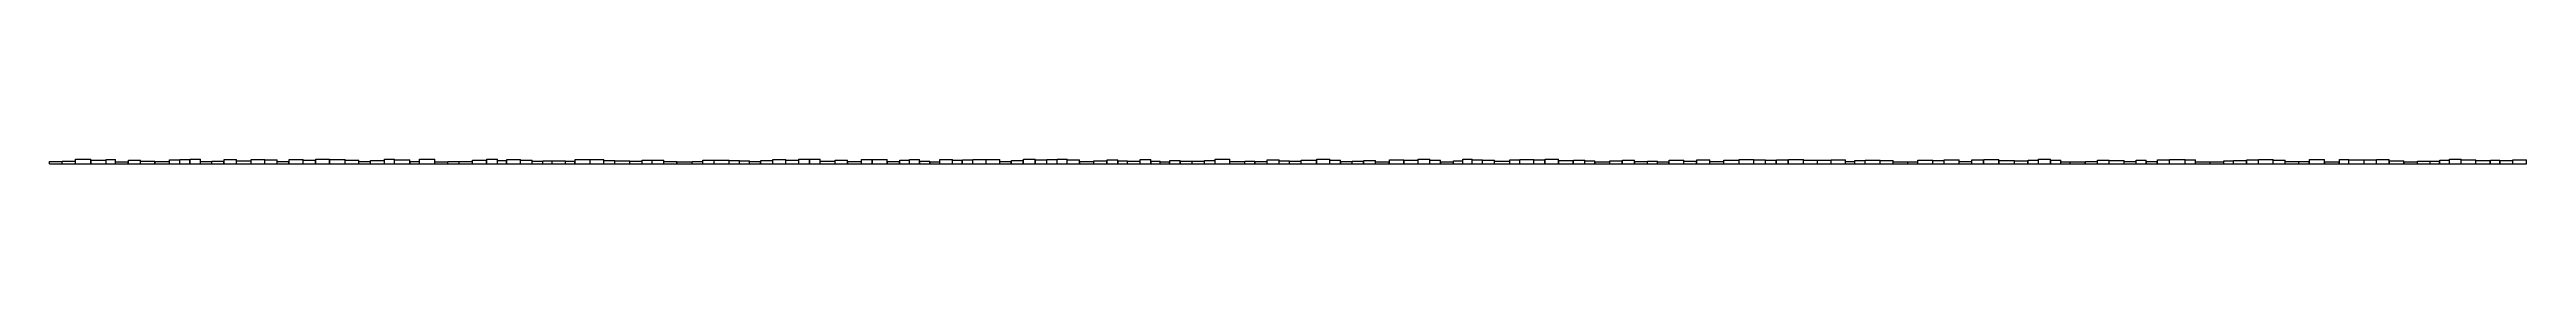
# Model space of a CAD drawing. Extents: x 0 to 47692, y 0 to 90.
import ezdxf

# ---------------------------------------------------------------- set-up
doc = ezdxf.new("R2010")
doc.units = 0
doc.layers.add('MyLines', color=7, linetype='Continuous')

msp = doc.modelspace()

# ---------------------------------------------------------------- linework, layer by layer
at = {"layer": 'MyLines'}
for p, q in [((0, 46), (241, 46)), ((0, 0), (0, 46)), ((0, 0), (241, 0)), ((241, 0), (241, 46)), ((243, 51.5), (499, 51.5)), ((243, 0), (243, 51.5)), ((243, 0), (499, 0)), ((499, 0), (499, 51.5)), ((501, 87.5), (797, 87.5)), ((501, 0), (501, 87.5)), ((501, 0), (797, 0)), ((797, 0), (797, 87.5)), ((799, 69), (1091, 69)), ((799, 0), (799, 69)), ((799, 0), (1091, 0)), ((1091, 0), (1091, 69)), ((1093, 82), (1271, 82)), ((1093, 0), (1093, 82)), ((1093, 0), (1271, 0)), ((1271, 0), (1271, 82)), ((1273, 39.5), (1517, 39.5)), ((1273, 0), (1273, 39.5)), ((1273, 0), (1517, 0)), ((1517, 0), (1517, 39.5)), ((1519, 70.5), (1750, 70.5)), ((1519, 0), (1519, 70.5)), ((1519, 0), (1750, 0)), ((1750, 0), (1750, 70.5)), ((1752, 53), (2029, 53)), ((1752, 0), (1752, 53)), ((1752, 0), (2029, 0)), ((2029, 0), (2029, 53)), ((2031, 47.5), (2311, 47.5)), ((2031, 0), (2031, 47.5)), ((2031, 0), (2311, 0)), ((2311, 0), (2311, 47.5)), ((2313, 75), (2508, 75)), ((2313, 0), (2313, 75)), ((2313, 0), (2508, 0)), ((2508, 0), (2508, 75)), ((2510, 85), (2703, 85)), ((2510, 0), (2510, 85)), ((2510, 0), (2703, 0)), ((2703, 0), (2703, 85)), ((2705, 88), (2907, 88)), ((2705, 0), (2705, 88)), ((2705, 0), (2907, 0)), ((2907, 0), (2907, 88)), ((2909, 43.5), (3124, 43.5)), ((2909, 0), (2909, 43.5)), ((2909, 0), (3124, 0)), ((3124, 0), (3124, 43.5)), ((3126, 54.5), (3358, 54.5)), ((3126, 0), (3126, 54.5)), ((3126, 0), (3358, 0)), ((3358, 0), (3358, 54.5)), ((3360, 81), (3600, 81)), ((3360, 0), (3360, 81)), ((3360, 0), (3600, 0)), ((3600, 0), (3600, 81)), ((3602, 57), (3882, 57)), ((3602, 0), (3602, 57)), ((3602, 0), (3882, 0)), ((3882, 0), (3882, 57)), ((3884, 83), (4144, 83)), ((3884, 0), (3884, 83)), ((3884, 0), (4144, 0)), ((4144, 0), (4144, 83)), ((4146, 75.5), (4381, 75.5)), ((4146, 0), (4146, 75.5)), ((4146, 0), (4381, 0)), ((4381, 0), (4381, 75.5)), ((4383, 45.5), (4610, 45.5)), ((4383, 0), (4383, 45.5)), ((4383, 0), (4610, 0)), ((4610, 0), (4610, 45.5)), ((4612, 86), (4881, 86)), ((4612, 0), (4612, 86)), ((4612, 0), (4881, 0)), ((4881, 0), (4881, 86)), ((4883, 73.5), (5124, 73.5)), ((4883, 0), (4883, 73.5)), ((4883, 0), (5124, 0)), ((5124, 0), (5124, 73.5)), ((5126, 90), (5392, 90)), ((5126, 0), (5126, 90)), ((5126, 0), (5392, 0)), ((5392, 0), (5392, 90)), ((5394, 84.5), (5693, 84.5)), ((5394, 0), (5394, 84.5)), ((5394, 0), (5693, 0)), ((5693, 0), (5693, 84.5)), ((5695, 70.5), (5956, 70.5)), ((5695, 0), (5695, 70.5)), ((5695, 0), (5956, 0)), ((5956, 0), (5956, 70.5)), ((5958, 42), (6180, 42)), ((5958, 0), (5958, 42)), ((5958, 0), (6180, 0)), ((6180, 0), (6180, 42)), ((6182, 67), (6450, 67)), ((6182, 0), (6182, 67)), ((6182, 0), (6450, 0)), ((6450, 0), (6450, 67)), ((6452, 90), (6639, 90)), ((6452, 0), (6452, 90)), ((6452, 0), (6639, 0)), ((6639, 0), (6639, 90)), ((6641, 76.5), (6940, 76.5)), ((6641, 0), (6641, 76.5)), ((6641, 0), (6940, 0)), ((6940, 0), (6940, 76.5)), ((6942, 45), (7121, 45)), ((6942, 0), (6942, 45)), ((6942, 0), (7121, 0)), ((7121, 0), (7121, 45)), ((7123, 90), (7416, 90)), ((7123, 0), (7123, 90)), ((7123, 0), (7416, 0)), ((7416, 0), (7416, 90)), ((7418, 36.5), (7670, 36.5)), ((7418, 0), (7418, 36.5)), ((7418, 0), (7670, 0)), ((7670, 0), (7670, 36.5)), ((7672, 43), (7885, 43)), ((7672, 0), (7672, 43)), ((7672, 0), (7885, 0)), ((7885, 0), (7885, 43)), ((7887, 47.5), (8145, 47.5)), ((7887, 0), (7887, 47.5)), ((7887, 0), (8145, 0)), ((8145, 0), (8145, 47.5)), ((8147, 73.5), (8416, 73.5)), ((8147, 0), (8147, 73.5)), ((8147, 0), (8416, 0)), ((8416, 0), (8416, 73.5)), ((8418, 89), (8624, 89)), ((8418, 0), (8418, 89)), ((8418, 0), (8624, 0)), ((8624, 0), (8624, 89)), ((8626, 61), (8801, 61)), ((8626, 0), (8626, 61)), ((8626, 0), (8801, 0)), ((8801, 0), (8801, 61)), ((8803, 85.5), (9067, 85.5)), ((8803, 0), (8803, 85.5)), ((8803, 0), (9067, 0)), ((9067, 0), (9067, 85.5)), ((9069, 69), (9291, 69)), ((9069, 0), (9069, 69)), ((9069, 0), (9291, 0)), ((9291, 0), (9291, 69)), ((9293, 54), (9498, 54)), ((9293, 0), (9293, 54)), ((9293, 0), (9498, 0)), ((9498, 0), (9498, 54)), ((9500, 58.5), (9676, 58.5)), ((9500, 0), (9500, 58.5)), ((9500, 0), (9676, 0)), ((9676, 0), (9676, 58.5)), ((9678, 55), (9935, 55)), ((9678, 0), (9678, 55)), ((9678, 0), (9935, 0)), ((9935, 0), (9935, 55)), ((9937, 49.5), (10117, 49.5)), ((9937, 0), (9937, 49.5)), ((9937, 0), (10117, 0)), ((10117, 0), (10117, 49.5)), ((10119, 84), (10410, 84)), ((10119, 0), (10119, 84)), ((10119, 0), (10410, 0)), ((10410, 0), (10410, 84)), ((10412, 84), (10670, 84)), ((10412, 0), (10412, 84)), ((10412, 0), (10670, 0)), ((10670, 0), (10670, 84)), ((10672, 64), (10883, 64)), ((10672, 0), (10672, 64)), ((10672, 0), (10883, 0)), ((10883, 0), (10883, 64)), ((10885, 57), (11174, 57)), ((10885, 0), (10885, 57)), ((10885, 0), (11174, 0)), ((11174, 0), (11174, 57)), ((11176, 54.5), (11408, 54.5)), ((11176, 0), (11176, 54.5)), ((11176, 0), (11408, 0)), ((11408, 0), (11408, 54.5)), ((11410, 72.5), (11603, 72.5)), ((11410, 0), (11410, 72.5)), ((11410, 0), (11603, 0)), ((11603, 0), (11603, 72.5)), ((11605, 72.5), (11826, 72.5)), ((11605, 0), (11605, 72.5)), ((11605, 0), (11826, 0)), ((11826, 0), (11826, 72.5)), ((11828, 42.5), (12081, 42.5)), ((11828, 0), (11828, 42.5)), ((11828, 0), (12081, 0)), ((12081, 0), (12081, 42.5)), ((12083, 36.5), (12371, 36.5)), ((12083, 0), (12083, 36.5)), ((12083, 0), (12371, 0)), ((12371, 0), (12371, 36.5)), ((12373, 47), (12579, 47)), ((12373, 0), (12373, 47)), ((12373, 0), (12579, 0)), ((12579, 0), (12579, 47)), ((12581, 69.5), (12797, 69.5)), ((12581, 0), (12581, 69.5)), ((12581, 0), (12797, 0)), ((12797, 0), (12797, 69.5)), ((12799, 68.5), (13086, 68.5)), ((12799, 0), (12799, 68.5)), ((12799, 0), (13086, 0)), ((13086, 0), (13086, 68.5)), ((13088, 64.5), (13282, 64.5)), ((13088, 0), (13088, 64.5)), ((13088, 0), (13282, 0)), ((13282, 0), (13282, 64.5)), ((13284, 57.5), (13475, 57.5)), ((13284, 0), (13284, 57.5)), ((13284, 0), (13475, 0)), ((13475, 0), (13475, 57.5)), ((13477, 42.5), (13691, 42.5)), ((13477, 0), (13477, 42.5)), ((13477, 0), (13691, 0)), ((13691, 0), (13691, 42.5)), ((13693, 64.5), (13925, 64.5)), ((13693, 0), (13693, 64.5)), ((13693, 0), (13925, 0)), ((13925, 0), (13925, 64.5)), ((13927, 82.5), (14176, 82.5)), ((13927, 0), (13927, 82.5)), ((13927, 0), (14176, 0)), ((14176, 0), (14176, 82.5)), ((14178, 68), (14427, 68)), ((14178, 0), (14178, 68)), ((14178, 0), (14427, 0)), ((14427, 0), (14427, 68)), ((14429, 89.5), (14635, 89.5)), ((14429, 0), (14429, 89.5)), ((14429, 0), (14635, 0)), ((14635, 0), (14635, 89.5)), ((14637, 89.5), (14839, 89.5)), ((14637, 0), (14637, 89.5)), ((14637, 0), (14839, 0)), ((14839, 0), (14839, 89.5)), ((14841, 51), (15126, 51)), ((14841, 0), (14841, 51)), ((14841, 0), (15126, 0)), ((15126, 0), (15126, 51)), ((15128, 68), (15367, 68)), ((15128, 0), (15128, 68)), ((15128, 0), (15367, 0)), ((15367, 0), (15367, 68)), ((15369, 44), (15633, 44)), ((15369, 0), (15369, 44)), ((15369, 0), (15633, 0)), ((15633, 0), (15633, 44)), ((15635, 85.5), (15841, 85.5)), ((15635, 0), (15635, 85.5)), ((15635, 0), (15841, 0)), ((15841, 0), (15841, 85.5)), ((15843, 85.5), (16130, 85.5)), ((15843, 0), (15843, 85.5)), ((15843, 0), (16130, 0)), ((16130, 0), (16130, 85.5)), ((16132, 47), (16367, 47)), ((16132, 0), (16132, 47)), ((16132, 0), (16367, 0)), ((16367, 0), (16367, 47)), ((16369, 70.5), (16558, 70.5)), ((16369, 0), (16369, 70.5)), ((16369, 0), (16558, 0)), ((16558, 0), (16558, 70.5)), ((16560, 84), (16752, 84)), ((16560, 0), (16560, 84)), ((16560, 0), (16752, 0)), ((16752, 0), (16752, 84)), ((16754, 54), (16951, 54)), ((16754, 0), (16754, 54)), ((16754, 0), (16951, 0)), ((16951, 0), (16951, 54)), ((16953, 37.5), (17143, 37.5)), ((16953, 0), (16953, 37.5)), ((16953, 0), (17143, 0)), ((17143, 0), (17143, 37.5)), ((17145, 81.5), (17387, 81.5)), ((17145, 0), (17145, 81.5)), ((17145, 0), (17387, 0)), ((17387, 0), (17387, 81.5)), ((17389, 72), (17574, 72)), ((17389, 0), (17389, 72)), ((17389, 0), (17574, 0)), ((17574, 0), (17574, 72)), ((17576, 76), (17778, 76)), ((17576, 0), (17576, 76)), ((17576, 0), (17778, 0)), ((17778, 0), (17778, 76)), ((17780, 83.5), (18033, 83.5)), ((17780, 0), (17780, 83.5)), ((17780, 0), (18033, 0)), ((18033, 0), (18033, 83.5)), ((18035, 81), (18298, 81)), ((18035, 0), (18035, 81)), ((18035, 0), (18298, 0)), ((18298, 0), (18298, 81)), ((18300, 42.5), (18517, 42.5)), ((18300, 0), (18300, 42.5)), ((18300, 0), (18517, 0)), ((18517, 0), (18517, 42.5)), ((18519, 63.5), (18748, 63.5)), ((18519, 0), (18519, 63.5)), ((18519, 0), (18748, 0)), ((18748, 0), (18748, 63.5)), ((18750, 88), (18981, 88)), ((18750, 0), (18750, 88)), ((18750, 0), (18981, 0)), ((18981, 0), (18981, 88)), ((18983, 76.5), (19200, 76.5)), ((18983, 0), (18983, 76.5)), ((18983, 0), (19200, 0)), ((19200, 0), (19200, 76.5)), ((19202, 82), (19399, 82)), ((19202, 0), (19202, 82)), ((19202, 0), (19399, 0)), ((19399, 0), (19399, 82)), ((19401, 88.5), (19593, 88.5)), ((19401, 0), (19401, 88.5)), ((19401, 0), (19593, 0)), ((19593, 0), (19593, 88.5)), ((19595, 75), (19833, 75)), ((19595, 0), (19595, 75)), ((19595, 0), (19833, 0)), ((19833, 0), (19833, 75)), ((19835, 46), (20107, 46)), ((19835, 0), (19835, 46)), ((19835, 0), (20107, 0)), ((20107, 0), (20107, 46)), ((20109, 55.5), (20360, 55.5)), ((20109, 0), (20109, 55.5)), ((20109, 0), (20360, 0)), ((20360, 0), (20360, 55.5)), ((20362, 79), (20572, 79)), ((20362, 0), (20362, 79)), ((20362, 0), (20572, 0)), ((20572, 0), (20572, 79)), ((20574, 58.5), (20753, 58.5)), ((20574, 0), (20574, 58.5)), ((20574, 0), (20753, 0)), ((20753, 0), (20753, 58.5)), ((20755, 53.5), (21000, 53.5)), ((20755, 0), (20755, 53.5)), ((20755, 0), (21000, 0)), ((21000, 0), (21000, 53.5)), ((21002, 85), (21208, 85)), ((21002, 0), (21002, 85)), ((21002, 0), (21208, 0)), ((21208, 0), (21208, 85)), ((21210, 51.5), (21385, 51.5)), ((21210, 0), (21210, 51.5)), ((21210, 0), (21385, 0)), ((21385, 0), (21385, 51.5)), ((21387, 40.5), (21567, 40.5)), ((21387, 0), (21387, 40.5)), ((21387, 0), (21567, 0)), ((21567, 0), (21567, 40.5)), ((21569, 61.5), (21772, 61.5)), ((21569, 0), (21569, 61.5)), ((21569, 0), (21772, 0)), ((21772, 0), (21772, 61.5)), ((21774, 50.5), (22000, 50.5)), ((21774, 0), (21774, 50.5)), ((21774, 0), (22000, 0)), ((22000, 0), (22000, 50.5)), ((22002, 51), (22236, 51)), ((22002, 0), (22002, 51)), ((22002, 0), (22236, 0)), ((22236, 0), (22236, 51)), ((22238, 61), (22442, 61)), ((22238, 0), (22238, 61)), ((22238, 0), (22442, 0)), ((22442, 0), (22442, 61)), ((22444, 88), (22726, 88)), ((22444, 0), (22444, 88)), ((22444, 0), (22726, 0)), ((22726, 0), (22726, 88)), ((22728, 46), (23012, 46)), ((22728, 0), (22728, 46)), ((22728, 0), (23012, 0)), ((23012, 0), (23012, 46)), ((23014, 53.5), (23210, 53.5)), ((23014, 0), (23014, 53.5)), ((23014, 0), (23210, 0)), ((23210, 0), (23210, 53.5)), ((23212, 47.5), (23445, 47.5)), ((23212, 0), (23212, 47.5)), ((23212, 0), (23445, 0)), ((23445, 0), (23445, 47.5)), ((23447, 77), (23676, 77)), ((23447, 0), (23447, 77)), ((23447, 0), (23676, 0)), ((23676, 0), (23676, 77)), ((23678, 56.5), (23876, 56.5)), ((23678, 0), (23678, 56.5)), ((23678, 0), (23876, 0)), ((23876, 0), (23876, 56.5)), ((23878, 48.5), (24097, 48.5)), ((23878, 0), (23878, 48.5)), ((23878, 0), (24097, 0)), ((24097, 0), (24097, 48.5)), ((24099, 73.5), (24396, 73.5)), ((24099, 0), (24099, 73.5)), ((24099, 0), (24396, 0)), ((24396, 0), (24396, 73.5)), ((24398, 89.5), (24652, 89.5)), ((24398, 0), (24398, 89.5)), ((24398, 0), (24652, 0)), ((24652, 0), (24652, 89.5)), ((24654, 70), (24859, 70)), ((24654, 0), (24654, 70)), ((24654, 0), (24859, 0)), ((24859, 0), (24859, 70)), ((24861, 42.5), (25080, 42.5)), ((24861, 0), (24861, 42.5)), ((24861, 0), (25080, 0)), ((25080, 0), (25080, 42.5)), ((25082, 54), (25301, 54)), ((25082, 0), (25082, 54)), ((25082, 0), (25301, 0)), ((25301, 0), (25301, 54)), ((25303, 64), (25531, 64)), ((25303, 0), (25303, 64)), ((25303, 0), (25531, 0)), ((25531, 0), (25531, 64)), ((25533, 40.5), (25797, 40.5)), ((25533, 0), (25533, 40.5)), ((25533, 0), (25797, 0)), ((25797, 0), (25797, 40.5)), ((25799, 77.5), (26079, 77.5)), ((25799, 0), (25799, 77.5)), ((25799, 0), (26079, 0)), ((26079, 0), (26079, 77.5)), ((26081, 72), (26350, 72)), ((26081, 0), (26081, 72)), ((26081, 0), (26350, 0)), ((26350, 0), (26350, 72)), ((26352, 89), (26574, 89)), ((26352, 0), (26352, 89)), ((26352, 0), (26574, 0)), ((26574, 0), (26574, 89)), ((26576, 70), (26785, 70)), ((26576, 0), (26576, 70)), ((26576, 0), (26785, 0)), ((26785, 0), (26785, 70)), ((26787, 40.5), (27031, 40.5)), ((26787, 0), (26787, 40.5)), ((26787, 0), (27031, 0)), ((27031, 0), (27031, 40.5)), ((27033, 56.5), (27212, 56.5)), ((27033, 0), (27033, 56.5)), ((27033, 0), (27212, 0)), ((27212, 0), (27212, 56.5)), ((27214, 87), (27392, 87)), ((27214, 0), (27214, 87)), ((27214, 0), (27392, 0)), ((27392, 0), (27392, 87)), ((27394, 77.5), (27589, 77.5)), ((27394, 0), (27394, 77.5)), ((27394, 0), (27589, 0)), ((27589, 0), (27589, 77.5)), ((27591, 71.5), (27823, 71.5)), ((27591, 0), (27591, 71.5)), ((27591, 0), (27823, 0)), ((27823, 0), (27823, 71.5)), ((27825, 49.5), (28118, 49.5)), ((27825, 0), (27825, 49.5)), ((27825, 0), (28118, 0)), ((28118, 0), (28118, 49.5)), ((28120, 75.5), (28307, 75.5)), ((28120, 0), (28120, 75.5)), ((28120, 0), (28307, 0)), ((28307, 0), (28307, 75.5)), ((28309, 85), (28577, 85)), ((28309, 0), (28309, 85)), ((28309, 0), (28577, 0)), ((28577, 0), (28577, 85)), ((28579, 76.5), (28793, 76.5)), ((28579, 0), (28579, 76.5)), ((28579, 0), (28793, 0)), ((28793, 0), (28793, 76.5)), ((28795, 87.5), (29056, 87.5)), ((28795, 0), (28795, 87.5)), ((28795, 0), (29056, 0)), ((29056, 0), (29056, 87.5)), ((29058, 65), (29339, 65)), ((29058, 0), (29058, 65)), ((29058, 0), (29339, 0)), ((29339, 0), (29339, 65)), ((29341, 69), (29560, 69)), ((29341, 0), (29341, 69)), ((29341, 0), (29560, 0)), ((29560, 0), (29560, 69)), ((29562, 58.5), (29756, 58.5)), ((29562, 0), (29562, 58.5)), ((29562, 0), (29756, 0)), ((29756, 0), (29756, 58.5)), ((29758, 35.5), (30040, 35.5)), ((29758, 0), (29758, 35.5)), ((29758, 0), (30040, 0)), ((30040, 0), (30040, 35.5)), ((30042, 57), (30282, 57)), ((30042, 0), (30042, 57)), ((30042, 0), (30282, 0)), ((30282, 0), (30282, 57)), ((30284, 72.5), (30520, 72.5)), ((30284, 0), (30284, 72.5)), ((30284, 0), (30520, 0)), ((30520, 0), (30520, 72.5)), ((30522, 47), (30766, 47)), ((30522, 0), (30522, 47)), ((30522, 0), (30766, 0)), ((30766, 0), (30766, 47)), ((30768, 53.5), (30961, 53.5)), ((30768, 0), (30768, 53.5)), ((30768, 0), (30961, 0)), ((30961, 0), (30961, 53.5)), ((30963, 38.5), (31181, 38.5)), ((30963, 0), (30963, 38.5)), ((30963, 0), (31181, 0)), ((31181, 0), (31181, 38.5)), ((31183, 73.5), (31468, 73.5)), ((31183, 0), (31183, 73.5)), ((31183, 0), (31468, 0)), ((31468, 0), (31468, 73.5)), ((31470, 50.5), (31714, 50.5)), ((31470, 0), (31470, 50.5)), ((31470, 0), (31714, 0)), ((31714, 0), (31714, 50.5)), ((31716, 79), (31969, 79)), ((31716, 0), (31716, 79)), ((31716, 0), (31969, 0)), ((31969, 0), (31969, 79)), ((31971, 43), (32235, 43)), ((31971, 0), (31971, 43)), ((31971, 0), (32235, 0)), ((32235, 0), (32235, 43)), ((32237, 72), (32533, 72)), ((32237, 0), (32237, 72)), ((32237, 0), (32533, 0)), ((32533, 0), (32533, 72)), ((32535, 82.5), (32815, 82.5)), ((32535, 0), (32535, 82.5)), ((32535, 0), (32815, 0)), ((32815, 0), (32815, 82.5)), ((32817, 76.5), (33041, 76.5)), ((32817, 0), (32817, 76.5)), ((32817, 0), (33041, 0)), ((33041, 0), (33041, 76.5)), ((33043, 73.5), (33248, 73.5)), ((33043, 0), (33043, 73.5)), ((33043, 0), (33248, 0)), ((33248, 0), (33248, 73.5)), ((33250, 77.5), (33478, 77.5)), ((33250, 0), (33250, 77.5)), ((33250, 0), (33478, 0)), ((33478, 0), (33478, 77.5)), ((33480, 86.5), (33770, 86.5)), ((33480, 0), (33480, 86.5)), ((33480, 0), (33770, 0)), ((33770, 0), (33770, 86.5)), ((33772, 68), (34042, 68)), ((33772, 0), (33772, 68)), ((33772, 0), (34042, 0)), ((34042, 0), (34042, 68)), ((34044, 67.5), (34303, 67.5)), ((34044, 0), (34044, 67.5)), ((34044, 0), (34303, 0)), ((34303, 0), (34303, 67.5)), ((34305, 80), (34581, 80)), ((34305, 0), (34305, 80)), ((34305, 0), (34581, 0)), ((34581, 0), (34581, 80)), ((34583, 47.5), (34760, 47.5)), ((34583, 0), (34583, 47.5)), ((34583, 0), (34760, 0)), ((34760, 0), (34760, 47.5)), ((34762, 66.5), (34958, 66.5)), ((34762, 0), (34762, 66.5)), ((34762, 0), (34958, 0)), ((34958, 0), (34958, 66.5)), ((34960, 73), (35247, 73)), ((34960, 0), (34960, 73)), ((34960, 0), (35247, 0)), ((35247, 0), (35247, 73)), ((35249, 65), (35496, 65)), ((35249, 0), (35249, 65)), ((35249, 0), (35496, 0)), ((35496, 0), (35496, 65)), ((35498, 41), (35781, 41)), ((35498, 0), (35498, 41)), ((35498, 0), (35781, 0)), ((35781, 0), (35781, 41)), ((35783, 37.5), (35972, 37.5)), ((35783, 0), (35783, 37.5)), ((35783, 0), (35972, 0)), ((35972, 0), (35972, 37.5)), ((35974, 70), (36262, 70)), ((35974, 0), (35974, 70)), ((35974, 0), (36262, 0)), ((36262, 0), (36262, 70)), ((36264, 64), (36479, 64)), ((36264, 0), (36264, 64)), ((36264, 0), (36479, 0)), ((36479, 0), (36479, 64)), ((36481, 78), (36767, 78)), ((36481, 0), (36481, 78)), ((36481, 0), (36767, 0)), ((36767, 0), (36767, 78)), ((36769, 44.5), (37010, 44.5)), ((36769, 0), (36769, 44.5)), ((36769, 0), (37010, 0)), ((37010, 0), (37010, 44.5)), ((37012, 77), (37240, 77)), ((37012, 0), (37012, 77)), ((37012, 0), (37240, 0)), ((37240, 0), (37240, 77)), ((37242, 85), (37535, 85)), ((37242, 0), (37242, 85)), ((37242, 0), (37535, 0)), ((37535, 0), (37535, 85)), ((37537, 63), (37835, 63)), ((37537, 0), (37537, 63)), ((37537, 0), (37835, 0)), ((37835, 0), (37835, 63)), ((37837, 55.5), (38094, 55.5)), ((37837, 0), (37837, 55.5)), ((37837, 0), (38094, 0)), ((38094, 0), (38094, 55.5)), ((38096, 67.5), (38297, 67.5)), ((38096, 0), (38096, 67.5)), ((38096, 0), (38297, 0)), ((38297, 0), (38297, 67.5)), ((38299, 87.5), (38529, 87.5)), ((38299, 0), (38299, 87.5)), ((38299, 0), (38529, 0)), ((38529, 0), (38529, 87.5)), ((38531, 73), (38726, 73)), ((38531, 0), (38531, 73)), ((38531, 0), (38726, 0)), ((38726, 0), (38726, 73)), ((38728, 37), (38905, 37)), ((38728, 0), (38728, 37)), ((38728, 0), (38905, 0)), ((38905, 0), (38905, 37)), ((38907, 36), (39197, 36)), ((38907, 0), (38907, 36)), ((38907, 0), (39197, 0)), ((39197, 0), (39197, 36)), ((39199, 44), (39433, 44)), ((39199, 0), (39199, 44)), ((39199, 0), (39433, 0)), ((39433, 0), (39433, 44)), ((39435, 72), (39658, 72)), ((39435, 0), (39435, 72)), ((39435, 0), (39658, 0)), ((39658, 0), (39658, 72)), ((39660, 62), (39943, 62)), ((39660, 0), (39660, 62)), ((39660, 0), (39943, 0)), ((39943, 0), (39943, 62)), ((39945, 44.5), (40178, 44.5)), ((39945, 0), (39945, 44.5)), ((39945, 0), (40178, 0)), ((40178, 0), (40178, 44.5)), ((40180, 70), (40371, 70)), ((40180, 0), (40180, 70)), ((40180, 0), (40371, 0)), ((40371, 0), (40371, 70)), ((40373, 43.5), (40584, 43.5)), ((40373, 0), (40373, 43.5)), ((40373, 0), (40584, 0)), ((40584, 0), (40584, 43.5)), ((40586, 75.5), (40819, 75.5)), ((40586, 0), (40586, 75.5)), ((40586, 0), (40819, 0)), ((40819, 0), (40819, 75.5)), ((40821, 85), (41118, 85)), ((40821, 0), (40821, 85)), ((40821, 0), (41118, 0)), ((41118, 0), (41118, 85)), ((41120, 78.5), (41317, 78.5)), ((41120, 0), (41120, 78.5)), ((41120, 0), (41317, 0)), ((41317, 0), (41317, 78.5)), ((41319, 39), (41601, 39)), ((41319, 0), (41319, 39)), ((41319, 0), (41601, 0)), ((41601, 0), (41601, 39)), ((41603, 36.5), (41863, 36.5)), ((41603, 0), (41603, 36.5)), ((41603, 0), (41863, 0)), ((41863, 0), (41863, 36.5)), ((41865, 57.5), (42050, 57.5)), ((41865, 0), (41865, 57.5)), ((41865, 0), (42050, 0)), ((42050, 0), (42050, 57.5)), ((42052, 63.5), (42303, 63.5)), ((42052, 0), (42052, 63.5)), ((42052, 0), (42303, 0)), ((42303, 0), (42303, 63.5)), ((42305, 76), (42532, 76)), ((42305, 0), (42305, 76)), ((42305, 0), (42532, 0)), ((42532, 0), (42532, 76)), ((42534, 81), (42814, 81)), ((42534, 0), (42534, 81)), ((42534, 0), (42814, 0)), ((42814, 0), (42814, 81)), ((42816, 70), (43046, 70)), ((42816, 0), (42816, 70)), ((42816, 0), (43046, 0)), ((43046, 0), (43046, 70)), ((43048, 42.5), (43308, 42.5)), ((43048, 0), (43048, 42.5)), ((43048, 0), (43308, 0)), ((43308, 0), (43308, 42.5)), ((43310, 46.5), (43511, 46.5)), ((43310, 0), (43310, 46.5)), ((43310, 0), (43511, 0)), ((43511, 0), (43511, 46.5)), ((43513, 86), (43805, 86)), ((43513, 0), (43513, 86)), ((43513, 0), (43805, 0)), ((43805, 0), (43805, 86)), ((43807, 41.5), (44087, 41.5)), ((43807, 0), (43807, 41.5)), ((43807, 0), (44087, 0)), ((44087, 0), (44087, 41.5)), ((44089, 83), (44273, 83)), ((44089, 0), (44089, 83)), ((44089, 0), (44273, 0)), ((44273, 0), (44273, 83)), ((44275, 74.5), (44567, 74.5)), ((44275, 0), (44275, 74.5)), ((44275, 0), (44567, 0)), ((44567, 0), (44567, 74.5)), ((44569, 78), (44805, 78)), ((44569, 0), (44569, 78)), ((44569, 0), (44805, 0)), ((44805, 0), (44805, 78)), ((44807, 85), (45050, 85)), ((44807, 0), (44807, 85)), ((44807, 0), (45050, 0)), ((45050, 0), (45050, 85)), ((45052, 57), (45333, 57)), ((45052, 0), (45052, 57)), ((45052, 0), (45333, 0)), ((45333, 0), (45333, 57)), ((45335, 36), (45595, 36)), ((45335, 0), (45335, 36)), ((45335, 0), (45595, 0)), ((45595, 0), (45595, 36)), ((45597, 50), (45835, 50)), ((45597, 0), (45597, 50)), ((45597, 0), (45835, 0)), ((45835, 0), (45835, 50)), ((45837, 50.5), (46019, 50.5)), ((45837, 0), (45837, 50.5)), ((45837, 0), (46019, 0)), ((46019, 0), (46019, 50.5)), ((46021, 70.5), (46207, 70.5)), ((46021, 0), (46021, 70.5)), ((46021, 0), (46207, 0)), ((46207, 0), (46207, 70.5)), ((46209, 90), (46434, 90)), ((46209, 0), (46209, 90)), ((46209, 0), (46434, 0)), ((46434, 0), (46434, 90)), ((46436, 77.5), (46718, 77.5)), ((46436, 0), (46436, 77.5)), ((46436, 0), (46718, 0)), ((46718, 0), (46718, 77.5)), ((46720, 63.5), (46995, 63.5)), ((46720, 0), (46720, 63.5)), ((46720, 0), (46995, 0)), ((46995, 0), (46995, 63.5)), ((46997, 73.5), (47182, 73.5)), ((46997, 0), (46997, 73.5)), ((46997, 0), (47182, 0)), ((47182, 0), (47182, 73.5)), ((47184, 66), (47428, 66)), ((47184, 0), (47184, 66)), ((47184, 0), (47428, 0)), ((47428, 0), (47428, 66)), ((47430, 78.5), (47692, 78.5)), ((47430, 0), (47430, 78.5)), ((47430, 0), (47692, 0)), ((47692, 0), (47692, 78.5))]:
    msp.add_line(p, q, dxfattribs=at)

# ---------------------------------------------------------------- texts
at = {"layer": 'MyLines', "color": 1}
for s, p in [('7500- 241 - 46.0', (1, 1)), ('7501- 256 - 51.5', (244, 1)), ('7502- 296 - 87.5', (502, 1)), ('7503- 292 - 69.0', (800, 1)), ('7504- 178 - 82.0', (1094, 1)), ('7505- 244 - 39.5', (1274, 1)), ('7506- 231 - 70.5', (1520, 1)), ('7507- 277 - 53.0', (1753, 1)), ('7508- 280 - 47.5', (2032, 1)), ('7509- 195 - 75.0', (2314, 1)), ('7510- 193 - 85.0', (2511, 1)), ('7511- 202 - 88.0', (2706, 1)), ('7512- 215 - 43.5', (2910, 1)), ('7513- 232 - 54.5', (3127, 1)), ('7514- 240 - 81.0', (3361, 1)), ('7515- 280 - 57.0', (3603, 1)), ('7516- 260 - 83.0', (3885, 1)), ('7517- 235 - 75.5', (4147, 1)), ('7518- 227 - 45.5', (4384, 1)), ('7519- 269 - 86.0', (4613, 1)), ('7520- 241 - 73.5', (4884, 1)), ('7521- 266 - 90.0', (5127, 1)), ('7522- 299 - 84.5', (5395, 1)), ('7523- 261 - 70.5', (5696, 1)), ('7524- 222 - 42.0', (5959, 1)), ('7525- 268 - 67.0', (6183, 1)), ('7526- 187 - 90.0', (6453, 1)), ('7527- 299 - 76.5', (6642, 1)), ('7528- 179 - 45.0', (6943, 1)), ('7529- 293 - 90.0', (7124, 1)), ('7530- 252 - 36.5', (7419, 1)), ('7531- 213 - 43.0', (7673, 1)), ('7532- 258 - 47.5', (7888, 1)), ('7533- 269 - 73.5', (8148, 1)), ('7534- 206 - 89.0', (8419, 1)), ('7535- 175 - 61.0', (8627, 1)), ('7536- 264 - 85.5', (8804, 1)), ('7537- 222 - 69.0', (9070, 1)), ('7538- 205 - 54.0', (9294, 1)), ('7539- 176 - 58.5', (9501, 1)), ('7540- 257 - 55.0', (9679, 1)), ('7541- 180 - 49.5', (9938, 1)), ('7542- 291 - 84.0', (10120, 1)), ('7543- 258 - 84.0', (10413, 1)), ('7544- 211 - 64.0', (10673, 1)), ('7545- 289 - 57.0', (10886, 1)), ('7546- 232 - 54.5', (11177, 1)), ('7547- 193 - 72.5', (11411, 1)), ('7548- 221 - 72.5', (11606, 1)), ('7549- 253 - 42.5', (11829, 1)), ('7550- 288 - 36.5', (12084, 1)), ('7551- 206 - 47.0', (12374, 1)), ('7552- 216 - 69.5', (12582, 1)), ('7553- 287 - 68.5', (12800, 1)), ('7554- 194 - 64.5', (13089, 1)), ('7555- 191 - 57.5', (13285, 1)), ('7556- 214 - 42.5', (13478, 1)), ('7557- 232 - 64.5', (13694, 1)), ('7558- 249 - 82.5', (13928, 1)), ('7559- 249 - 68.0', (14179, 1)), ('7560- 206 - 89.5', (14430, 1)), ('7561- 202 - 89.5', (14638, 1)), ('7562- 285 - 51.0', (14842, 1)), ('7563- 239 - 68.0', (15129, 1)), ('7564- 264 - 44.0', (15370, 1)), ('7565- 206 - 85.5', (15636, 1)), ('7566- 287 - 85.5', (15844, 1)), ('7567- 235 - 47.0', (16133, 1)), ('7568- 189 - 70.5', (16370, 1)), ('7569- 192 - 84.0', (16561, 1)), ('7570- 197 - 54.0', (16755, 1)), ('7571- 190 - 37.5', (16954, 1)), ('7572- 242 - 81.5', (17146, 1)), ('7573- 185 - 72.0', (17390, 1)), ('7574- 202 - 76.0', (17577, 1)), ('7575- 253 - 83.5', (17781, 1)), ('7576- 263 - 81.0', (18036, 1)), ('7577- 217 - 42.5', (18301, 1)), ('7578- 229 - 63.5', (18520, 1)), ('7579- 231 - 88.0', (18751, 1)), ('7580- 217 - 76.5', (18984, 1)), ('7581- 197 - 82.0', (19203, 1)), ('7582- 192 - 88.5', (19402, 1)), ('7583- 238 - 75.0', (19596, 1)), ('7584- 272 - 46.0', (19836, 1)), ('7585- 251 - 55.5', (20110, 1)), ('7586- 210 - 79.0', (20363, 1)), ('7587- 179 - 58.5', (20575, 1)), ('7588- 245 - 53.5', (20756, 1)), ('7589- 206 - 85.0', (21003, 1)), ('7590- 175 - 51.5', (21211, 1)), ('7591- 180 - 40.5', (21388, 1)), ('7592- 203 - 61.5', (21570, 1)), ('7593- 226 - 50.5', (21775, 1)), ('7594- 234 - 51.0', (22003, 1)), ('7595- 204 - 61.0', (22239, 1)), ('7596- 282 - 88.0', (22445, 1)), ('7597- 284 - 46.0', (22729, 1)), ('7598- 196 - 53.5', (23015, 1)), ('7599- 233 - 47.5', (23213, 1)), ('7600- 229 - 77.0', (23448, 1)), ('7601- 198 - 56.5', (23679, 1)), ('7602- 219 - 48.5', (23879, 1)), ('7603- 297 - 73.5', (24100, 1)), ('7604- 254 - 89.5', (24399, 1)), ('7605- 205 - 70.0', (24655, 1)), ('7606- 219 - 42.5', (24862, 1)), ('7607- 219 - 54.0', (25083, 1)), ('7608- 228 - 64.0', (25304, 1)), ('7609- 264 - 40.5', (25534, 1)), ('7610- 280 - 77.5', (25800, 1)), ('7611- 269 - 72.0', (26082, 1)), ('7612- 222 - 89.0', (26353, 1)), ('7613- 209 - 70.0', (26577, 1)), ('7614- 244 - 40.5', (26788, 1)), ('7615- 179 - 56.5', (27034, 1)), ('7616- 178 - 87.0', (27215, 1)), ('7617- 195 - 77.5', (27395, 1)), ('7618- 232 - 71.5', (27592, 1)), ('7619- 293 - 49.5', (27826, 1)), ('7620- 187 - 75.5', (28121, 1)), ('7621- 268 - 85.0', (28310, 1)), ('7622- 214 - 76.5', (28580, 1)), ('7623- 261 - 87.5', (28796, 1)), ('7624- 281 - 65.0', (29059, 1)), ('7625- 219 - 69.0', (29342, 1)), ('7626- 194 - 58.5', (29563, 1)), ('7627- 282 - 35.5', (29759, 1)), ('7628- 240 - 57.0', (30043, 1)), ('7629- 236 - 72.5', (30285, 1)), ('7630- 244 - 47.0', (30523, 1)), ('7631- 193 - 53.5', (30769, 1)), ('7632- 218 - 38.5', (30964, 1)), ('7633- 285 - 73.5', (31184, 1)), ('7634- 244 - 50.5', (31471, 1)), ('7635- 253 - 79.0', (31717, 1)), ('7636- 264 - 43.0', (31972, 1)), ('7637- 296 - 72.0', (32238, 1)), ('7638- 280 - 82.5', (32536, 1)), ('7639- 224 - 76.5', (32818, 1)), ('7640- 205 - 73.5', (33044, 1)), ('7641- 228 - 77.5', (33251, 1)), ('7642- 290 - 86.5', (33481, 1)), ('7643- 270 - 68.0', (33773, 1)), ('7644- 259 - 67.5', (34045, 1)), ('7645- 276 - 80.0', (34306, 1)), ('7646- 177 - 47.5', (34584, 1)), ('7647- 196 - 66.5', (34763, 1)), ('7648- 287 - 73.0', (34961, 1)), ('7649- 247 - 65.0', (35250, 1)), ('7650- 283 - 41.0', (35499, 1)), ('7651- 189 - 37.5', (35784, 1)), ('7652- 288 - 70.0', (35975, 1)), ('7653- 215 - 64.0', (36265, 1)), ('7654- 286 - 78.0', (36482, 1)), ('7655- 241 - 44.5', (36770, 1)), ('7656- 228 - 77.0', (37013, 1)), ('7657- 293 - 85.0', (37243, 1)), ('7658- 298 - 63.0', (37538, 1)), ('7659- 257 - 55.5', (37838, 1)), ('7660- 201 - 67.5', (38097, 1)), ('7661- 230 - 87.5', (38300, 1)), ('7662- 195 - 73.0', (38532, 1)), ('7663- 177 - 37.0', (38729, 1)), ('7664- 290 - 36.0', (38908, 1)), ('7665- 234 - 44.0', (39200, 1)), ('7666- 223 - 72.0', (39436, 1)), ('7667- 283 - 62.0', (39661, 1)), ('7668- 233 - 44.5', (39946, 1)), ('7669- 191 - 70.0', (40181, 1)), ('7670- 211 - 43.5', (40374, 1)), ('7671- 233 - 75.5', (40587, 1)), ('7672- 297 - 85.0', (40822, 1)), ('7673- 197 - 78.5', (41121, 1)), ('7674- 282 - 39.0', (41320, 1)), ('7675- 260 - 36.5', (41604, 1)), ('7676- 185 - 57.5', (41866, 1)), ('7677- 251 - 63.5', (42053, 1)), ('7678- 227 - 76.0', (42306, 1)), ('7679- 280 - 81.0', (42535, 1)), ('7680- 230 - 70.0', (42817, 1)), ('7681- 260 - 42.5', (43049, 1)), ('7682- 201 - 46.5', (43311, 1)), ('7683- 292 - 86.0', (43514, 1)), ('7684- 280 - 41.5', (43808, 1)), ('7685- 184 - 83.0', (44090, 1)), ('7686- 292 - 74.5', (44276, 1)), ('7687- 236 - 78.0', (44570, 1)), ('7688- 243 - 85.0', (44808, 1)), ('7689- 281 - 57.0', (45053, 1)), ('7690- 260 - 36.0', (45336, 1)), ('7691- 238 - 50.0', (45598, 1)), ('7692- 182 - 50.5', (45838, 1)), ('7693- 186 - 70.5', (46022, 1)), ('7694- 225 - 90.0', (46210, 1)), ('7695- 282 - 77.5', (46437, 1)), ('7696- 275 - 63.5', (46721, 1)), ('7697- 185 - 73.5', (46998, 1)), ('7698- 244 - 66.0', (47185, 1)), ('7699- 262 - 78.5', (47431, 1))]:
    msp.add_text(s, height=1, dxfattribs=at).set_placement(p)

doc.saveas('drawing.dxf')
